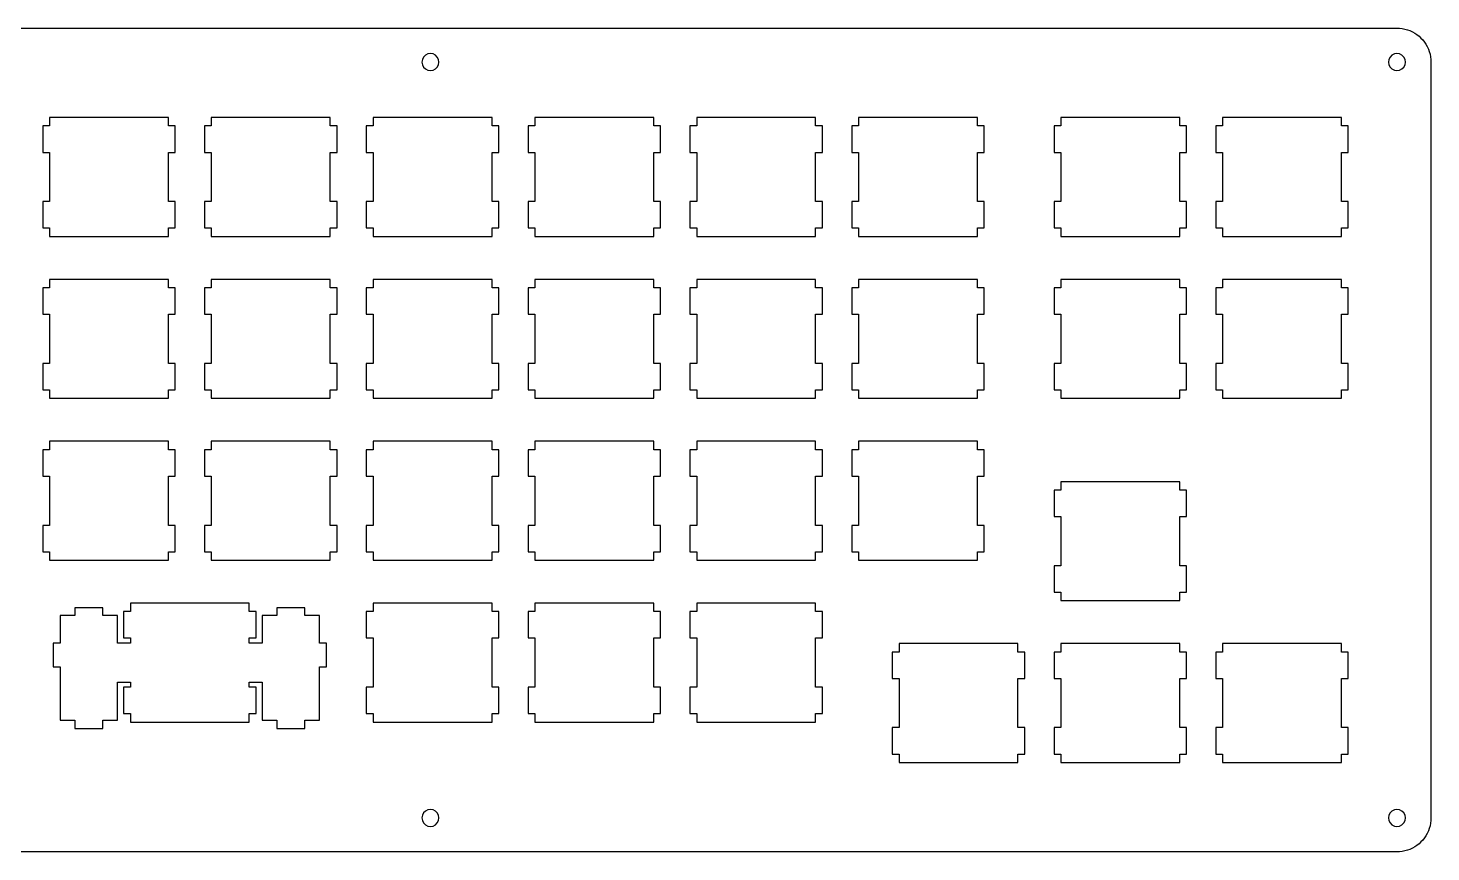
# Model space of a CAD drawing. Extents: x 0 to 349, y 0 to 97.
# Drawn here: x 184.3 to 349.5, y 0.1 to 97.1 of the extents above; entities that cross this region are included whole.
import ezdxf

# ---------------------------------------------------------------- set-up
doc = ezdxf.new("R2010")
doc.units = 0
doc.layers.get('0').update_dxf_attribs({"linetype": 'CONTINUOUS'})

msp = doc.modelspace()

# ---------------------------------------------------------------- linework, layer by layer
at = {"color": 0}
for p, q in [((4.09416, 97.0622), (345.471, 97.0608)), ((345.471, 97.0608), (345.784, 97.0499)), ((345.784, 97.0499), (346.096, 97.0125)), ((346.096, 97.0125), (346.405, 96.9504)), ((346.405, 96.9504), (346.706, 96.8664)), ((346.706, 96.8664), (347.001, 96.7574)), ((347.001, 96.7574), (347.286, 96.6265)), ((347.286, 96.6265), (347.559, 96.4724)), ((347.559, 96.4724), (347.822, 96.2988)), ((347.822, 96.2988), (348.067, 96.103)), ((348.067, 96.103), (348.299, 95.8896)), ((348.299, 95.8896), (348.511, 95.6592)), ((348.511, 95.6592), (348.707, 95.4126)), ((348.707, 95.4126), (348.881, 95.1509)), ((348.881, 95.1509), (349.035, 94.8764)), ((349.035, 94.8764), (349.166, 94.5928)), ((349.166, 94.5928), (349.275, 94.2979)), ((349.275, 94.2979), (349.36, 93.9945)), ((230.726, 93.3718), (230.678, 93.0617)), ((230.678, 93.0617), (230.726, 92.7516)), ((230.868, 93.6487), (230.726, 93.3718)), ((230.726, 92.7516), (230.868, 92.4747)), ((231.09, 93.872), (230.868, 93.6487)), ((231.369, 94.0125), (231.09, 93.872)), ((231.679, 94.0608), (231.369, 94.0125)), ((231.987, 94.0125), (231.679, 94.0608)), ((232.266, 93.872), (231.987, 94.0125)), ((232.488, 93.6487), (232.266, 93.872)), ((232.629, 93.3718), (232.488, 93.6487)), ((232.488, 92.4747), (232.629, 92.7516)), ((232.679, 93.0617), (232.629, 93.3718)), ((232.629, 92.7516), (232.679, 93.0617)), ((344.519, 93.3718), (344.471, 93.0617)), ((344.471, 93.0617), (344.519, 92.7516)), ((344.661, 93.6487), (344.519, 93.3718)), ((344.519, 92.7516), (344.661, 92.4747)), ((344.883, 93.872), (344.661, 93.6487)), ((345.161, 94.0125), (344.883, 93.872)), ((345.471, 94.0608), (345.161, 94.0125)), ((345.78, 94.0125), (345.471, 94.0608)), ((346.057, 93.872), (345.78, 94.0125)), ((346.28, 93.6487), (346.057, 93.872)), ((346.422, 93.3718), (346.28, 93.6487)), ((346.28, 92.4747), (346.422, 92.7516)), ((346.47, 93.0617), (346.422, 93.3718)), ((346.422, 92.7516), (346.47, 93.0617)), ((349.36, 93.9945), (349.421, 93.6872)), ((349.421, 93.6872), (349.458, 93.3746)), ((349.458, 93.3746), (349.47, 93.0617)), ((349.47, 93.0617), (349.47, 4.09829)), ((230.868, 92.4747), (231.09, 92.2514)), ((231.09, 92.2514), (231.369, 92.1096)), ((231.369, 92.1096), (231.679, 92.0612)), ((231.679, 92.0612), (231.987, 92.1096)), ((231.987, 92.1096), (232.266, 92.2514)), ((232.266, 92.2514), (232.488, 92.4747)), ((344.661, 92.4747), (344.883, 92.2514)), ((344.883, 92.2514), (345.161, 92.1096)), ((345.161, 92.1096), (345.471, 92.0612)), ((345.471, 92.0612), (345.78, 92.1096)), ((345.78, 92.1096), (346.057, 92.2514)), ((346.057, 92.2514), (346.28, 92.4747)), ((186.832, 86.5367), (186.832, 85.5363)), ((200.831, 86.5367), (186.832, 86.5367)), ((200.831, 85.5363), (200.831, 86.5367)), ((205.882, 86.5367), (205.882, 85.5363)), ((219.881, 86.5367), (205.882, 86.5367)), ((219.881, 85.5363), (219.881, 86.5367)), ((224.932, 86.5367), (224.932, 85.5363)), ((238.931, 86.5367), (224.932, 86.5367)), ((238.931, 85.5363), (238.931, 86.5367)), ((243.982, 86.5367), (243.982, 85.5363)), ((257.981, 86.5367), (243.982, 86.5367)), ((257.981, 85.5363), (257.981, 86.5367)), ((263.032, 86.5367), (263.032, 85.5363)), ((277.031, 86.5367), (263.032, 86.5367)), ((277.031, 85.5363), (277.031, 86.5367)), ((282.082, 86.5367), (282.082, 85.5363)), ((296.081, 86.5367), (282.082, 86.5367)), ((296.081, 85.5363), (296.081, 86.5367)), ((305.894, 86.5367), (305.894, 85.5363)), ((319.895, 86.5367), (305.894, 86.5367)), ((319.895, 85.5363), (319.895, 86.5367)), ((324.944, 86.5367), (324.944, 85.5363)), ((338.945, 86.5367), (324.944, 86.5367)), ((338.945, 85.5363), (338.945, 86.5367)), ((186.832, 85.5363), (186.032, 85.5363)), ((186.032, 85.5363), (186.032, 82.4357)), ((201.632, 85.5363), (200.831, 85.5363)), ((201.632, 82.4357), (201.632, 85.5363)), ((205.882, 85.5363), (205.082, 85.5363)), ((205.082, 85.5363), (205.082, 82.4357)), ((220.682, 85.5363), (219.881, 85.5363)), ((220.682, 82.4357), (220.682, 85.5363)), ((224.932, 85.5363), (224.132, 85.5363)), ((224.132, 85.5363), (224.132, 82.4357)), ((239.732, 85.5363), (238.931, 85.5363)), ((239.732, 82.4357), (239.732, 85.5363)), ((243.982, 85.5363), (243.182, 85.5363)), ((243.182, 85.5363), (243.182, 82.4357)), ((258.782, 85.5363), (257.981, 85.5363)), ((258.782, 82.4357), (258.782, 85.5363)), ((263.032, 85.5363), (262.232, 85.5363)), ((262.232, 85.5363), (262.232, 82.4357)), ((277.832, 85.5363), (277.031, 85.5363)), ((277.832, 82.4357), (277.832, 85.5363)), ((282.082, 85.5363), (281.282, 85.5363)), ((281.282, 85.5363), (281.282, 82.4357)), ((296.882, 85.5363), (296.081, 85.5363)), ((296.882, 82.4357), (296.882, 85.5363)), ((305.894, 85.5363), (305.095, 85.5363)), ((305.095, 85.5363), (305.095, 82.4357)), ((320.694, 85.5363), (319.895, 85.5363)), ((320.694, 82.4357), (320.694, 85.5363)), ((324.944, 85.5363), (324.145, 85.5363)), ((324.145, 85.5363), (324.145, 82.4357)), ((339.744, 85.5363), (338.945, 85.5363)), ((339.744, 82.4357), (339.744, 85.5363)), ((186.032, 82.4357), (186.832, 82.4357)), ((186.832, 82.4357), (186.832, 76.6367)), ((200.831, 76.6367), (200.831, 82.4357)), ((200.831, 82.4357), (201.632, 82.4357)), ((205.082, 82.4357), (205.882, 82.4357)), ((205.882, 82.4357), (205.882, 76.6367)), ((219.881, 76.6367), (219.881, 82.4357)), ((219.881, 82.4357), (220.682, 82.4357)), ((224.132, 82.4357), (224.932, 82.4357)), ((224.932, 82.4357), (224.932, 76.6367)), ((238.931, 76.6367), (238.931, 82.4357)), ((238.931, 82.4357), (239.732, 82.4357)), ((243.182, 82.4357), (243.982, 82.4357)), ((243.982, 82.4357), (243.982, 76.6367)), ((257.981, 76.6367), (257.981, 82.4357)), ((257.981, 82.4357), (258.782, 82.4357)), ((262.232, 82.4357), (263.032, 82.4357)), ((263.032, 82.4357), (263.032, 76.6367)), ((277.031, 76.6367), (277.031, 82.4357)), ((277.031, 82.4357), (277.832, 82.4357)), ((281.282, 82.4357), (282.082, 82.4357)), ((282.082, 82.4357), (282.082, 76.6367)), ((296.081, 76.6367), (296.081, 82.4357)), ((296.081, 82.4357), (296.882, 82.4357)), ((305.095, 82.4357), (305.894, 82.4357)), ((305.894, 82.4357), (305.894, 76.6367)), ((319.895, 76.6367), (319.895, 82.4357)), ((319.895, 82.4357), (320.694, 82.4357)), ((324.145, 82.4357), (324.944, 82.4357)), ((324.944, 82.4357), (324.944, 76.6367)), ((338.945, 76.6367), (338.945, 82.4357)), ((338.945, 82.4357), (339.744, 82.4357)), ((186.832, 76.6367), (186.032, 76.6367)), ((186.032, 76.6367), (186.032, 73.5362)), ((201.632, 76.6367), (200.831, 76.6367)), ((201.632, 73.5362), (201.632, 76.6367)), ((205.882, 76.6367), (205.082, 76.6367)), ((205.082, 76.6367), (205.082, 73.5362)), ((220.682, 76.6367), (219.881, 76.6367)), ((220.682, 73.5362), (220.682, 76.6367)), ((224.932, 76.6367), (224.132, 76.6367)), ((224.132, 76.6367), (224.132, 73.5362)), ((239.732, 76.6367), (238.931, 76.6367)), ((239.732, 73.5362), (239.732, 76.6367)), ((243.982, 76.6367), (243.182, 76.6367)), ((243.182, 76.6367), (243.182, 73.5362)), ((258.782, 76.6367), (257.981, 76.6367)), ((258.782, 73.5362), (258.782, 76.6367)), ((263.032, 76.6367), (262.232, 76.6367)), ((262.232, 76.6367), (262.232, 73.5362)), ((277.832, 76.6367), (277.031, 76.6367)), ((277.832, 73.5362), (277.832, 76.6367)), ((282.082, 76.6367), (281.282, 76.6367)), ((281.282, 76.6367), (281.282, 73.5362)), ((296.882, 76.6367), (296.081, 76.6367)), ((296.882, 73.5362), (296.882, 76.6367)), ((305.894, 76.6367), (305.095, 76.6367)), ((305.095, 76.6367), (305.095, 73.5362)), ((320.694, 76.6367), (319.895, 76.6367)), ((320.694, 73.5362), (320.694, 76.6367)), ((324.944, 76.6367), (324.145, 76.6367)), ((324.145, 76.6367), (324.145, 73.5362)), ((339.744, 76.6367), (338.945, 76.6367)), ((339.744, 73.5362), (339.744, 76.6367)), ((186.032, 73.5362), (186.832, 73.5362)), ((186.832, 73.5362), (186.832, 72.5357)), ((200.831, 72.5357), (200.831, 73.5362)), ((200.831, 73.5362), (201.632, 73.5362)), ((205.082, 73.5362), (205.882, 73.5362)), ((205.882, 73.5362), (205.882, 72.5357)), ((219.881, 72.5357), (219.881, 73.5362)), ((219.881, 73.5362), (220.682, 73.5362)), ((224.132, 73.5362), (224.932, 73.5362)), ((224.932, 73.5362), (224.932, 72.5357)), ((238.931, 72.5357), (238.931, 73.5362)), ((238.931, 73.5362), (239.732, 73.5362)), ((243.182, 73.5362), (243.982, 73.5362)), ((243.982, 73.5362), (243.982, 72.5357)), ((257.981, 72.5357), (257.981, 73.5362)), ((257.981, 73.5362), (258.782, 73.5362)), ((262.232, 73.5362), (263.032, 73.5362)), ((263.032, 73.5362), (263.032, 72.5357)), ((277.031, 72.5357), (277.031, 73.5362)), ((277.031, 73.5362), (277.832, 73.5362)), ((281.282, 73.5362), (282.082, 73.5362)), ((282.082, 73.5362), (282.082, 72.5357)), ((296.081, 72.5357), (296.081, 73.5362)), ((296.081, 73.5362), (296.882, 73.5362)), ((305.095, 73.5362), (305.894, 73.5362)), ((305.894, 73.5362), (305.894, 72.5357)), ((319.895, 72.5357), (319.895, 73.5362)), ((319.895, 73.5362), (320.694, 73.5362)), ((324.145, 73.5362), (324.944, 73.5362)), ((324.944, 73.5362), (324.944, 72.5357)), ((338.945, 72.5357), (338.945, 73.5362)), ((338.945, 73.5362), (339.744, 73.5362)), ((186.832, 72.5357), (200.831, 72.5357)), ((205.882, 72.5357), (219.881, 72.5357)), ((224.932, 72.5357), (238.931, 72.5357)), ((243.982, 72.5357), (257.981, 72.5357)), ((263.032, 72.5357), (277.031, 72.5357)), ((282.082, 72.5357), (296.081, 72.5357)), ((305.894, 72.5357), (319.895, 72.5357)), ((324.944, 72.5357), (338.945, 72.5357)), ((186.832, 66.4863), (186.032, 66.4863)), ((186.032, 66.4863), (186.032, 63.3857)), ((186.832, 67.4867), (186.832, 66.4863)), ((200.831, 67.4867), (186.832, 67.4867)), ((200.831, 66.4863), (200.831, 67.4867)), ((201.632, 66.4863), (200.831, 66.4863)), ((201.632, 63.3857), (201.632, 66.4863)), ((205.882, 66.4863), (205.082, 66.4863)), ((205.082, 66.4863), (205.082, 63.3857)), ((205.882, 67.4867), (205.882, 66.4863)), ((219.881, 67.4867), (205.882, 67.4867)), ((219.881, 66.4863), (219.881, 67.4867)), ((220.682, 66.4863), (219.881, 66.4863)), ((220.682, 63.3857), (220.682, 66.4863)), ((224.932, 66.4863), (224.132, 66.4863)), ((224.132, 66.4863), (224.132, 63.3857)), ((224.932, 67.4867), (224.932, 66.4863)), ((238.931, 67.4867), (224.932, 67.4867)), ((238.931, 66.4863), (238.931, 67.4867)), ((239.732, 66.4863), (238.931, 66.4863)), ((239.732, 63.3857), (239.732, 66.4863)), ((243.982, 66.4863), (243.182, 66.4863)), ((243.182, 66.4863), (243.182, 63.3857)), ((243.982, 67.4867), (243.982, 66.4863)), ((257.981, 67.4867), (243.982, 67.4867)), ((257.981, 66.4863), (257.981, 67.4867)), ((258.782, 66.4863), (257.981, 66.4863)), ((258.782, 63.3857), (258.782, 66.4863)), ((263.032, 66.4863), (262.232, 66.4863)), ((262.232, 66.4863), (262.232, 63.3857)), ((263.032, 67.4867), (263.032, 66.4863)), ((277.031, 67.4867), (263.032, 67.4867)), ((277.031, 66.4863), (277.031, 67.4867)), ((277.832, 66.4863), (277.031, 66.4863)), ((277.832, 63.3857), (277.832, 66.4863)), ((282.082, 66.4863), (281.282, 66.4863)), ((281.282, 66.4863), (281.282, 63.3857)), ((282.082, 67.4867), (282.082, 66.4863)), ((296.081, 67.4867), (282.082, 67.4867)), ((296.081, 66.4863), (296.081, 67.4867)), ((296.882, 66.4863), (296.081, 66.4863)), ((296.882, 63.3857), (296.882, 66.4863)), ((305.894, 66.4863), (305.095, 66.4863)), ((305.095, 66.4863), (305.095, 63.3857)), ((305.894, 67.4867), (305.894, 66.4863)), ((319.895, 67.4867), (305.894, 67.4867)), ((319.895, 66.4863), (319.895, 67.4867)), ((320.694, 66.4863), (319.895, 66.4863)), ((320.694, 63.3857), (320.694, 66.4863)), ((324.944, 66.4863), (324.145, 66.4863)), ((324.145, 66.4863), (324.145, 63.3857)), ((324.944, 67.4867), (324.944, 66.4863)), ((338.945, 67.4867), (324.944, 67.4867)), ((338.945, 66.4863), (338.945, 67.4867)), ((339.744, 66.4863), (338.945, 66.4863)), ((339.744, 63.3857), (339.744, 66.4863)), ((186.032, 63.3857), (186.832, 63.3857)), ((186.832, 63.3857), (186.832, 57.5853)), ((200.831, 57.5853), (200.831, 63.3857)), ((200.831, 63.3857), (201.632, 63.3857)), ((205.082, 63.3857), (205.882, 63.3857)), ((205.882, 63.3857), (205.882, 57.5853)), ((219.881, 57.5853), (219.881, 63.3857)), ((219.881, 63.3857), (220.682, 63.3857)), ((224.132, 63.3857), (224.932, 63.3857)), ((224.932, 63.3857), (224.932, 57.5853)), ((238.931, 57.5853), (238.931, 63.3857)), ((238.931, 63.3857), (239.732, 63.3857)), ((243.182, 63.3857), (243.982, 63.3857)), ((243.982, 63.3857), (243.982, 57.5853)), ((257.981, 57.5853), (257.981, 63.3857)), ((257.981, 63.3857), (258.782, 63.3857)), ((262.232, 63.3857), (263.032, 63.3857)), ((263.032, 63.3857), (263.032, 57.5853)), ((277.031, 57.5853), (277.031, 63.3857)), ((277.031, 63.3857), (277.832, 63.3857)), ((281.282, 63.3857), (282.082, 63.3857)), ((282.082, 63.3857), (282.082, 57.5853)), ((296.081, 57.5853), (296.081, 63.3857)), ((296.081, 63.3857), (296.882, 63.3857)), ((305.095, 63.3857), (305.894, 63.3857)), ((305.894, 63.3857), (305.894, 57.5853)), ((319.895, 57.5853), (319.895, 63.3857)), ((319.895, 63.3857), (320.694, 63.3857)), ((324.145, 63.3857), (324.944, 63.3857)), ((324.944, 63.3857), (324.944, 57.5853)), ((338.945, 57.5853), (338.945, 63.3857)), ((338.945, 63.3857), (339.744, 63.3857)), ((186.832, 57.5853), (186.032, 57.5853)), ((186.032, 57.5853), (186.032, 54.4862)), ((201.632, 57.5853), (200.831, 57.5853)), ((201.632, 54.4862), (201.632, 57.5853)), ((205.882, 57.5853), (205.082, 57.5853)), ((205.082, 57.5853), (205.082, 54.4862)), ((220.682, 57.5853), (219.881, 57.5853)), ((220.682, 54.4862), (220.682, 57.5853)), ((224.932, 57.5853), (224.132, 57.5853)), ((224.132, 57.5853), (224.132, 54.4862)), ((239.732, 57.5853), (238.931, 57.5853)), ((239.732, 54.4862), (239.732, 57.5853)), ((243.982, 57.5853), (243.182, 57.5853)), ((243.182, 57.5853), (243.182, 54.4862)), ((258.782, 57.5853), (257.981, 57.5853)), ((258.782, 54.4862), (258.782, 57.5853)), ((263.032, 57.5853), (262.232, 57.5853)), ((262.232, 57.5853), (262.232, 54.4862)), ((277.832, 57.5853), (277.031, 57.5853)), ((277.832, 54.4862), (277.832, 57.5853)), ((282.082, 57.5853), (281.282, 57.5853)), ((281.282, 57.5853), (281.282, 54.4862)), ((296.882, 57.5853), (296.081, 57.5853)), ((296.882, 54.4862), (296.882, 57.5853)), ((305.894, 57.5853), (305.095, 57.5853)), ((305.095, 57.5853), (305.095, 54.4862)), ((320.694, 57.5853), (319.895, 57.5853)), ((320.694, 54.4862), (320.694, 57.5853)), ((324.944, 57.5853), (324.145, 57.5853)), ((324.145, 57.5853), (324.145, 54.4862)), ((339.744, 57.5853), (338.945, 57.5853)), ((339.744, 54.4862), (339.744, 57.5853)), ((186.032, 54.4862), (186.832, 54.4862)), ((186.832, 54.4862), (186.832, 53.4857)), ((186.832, 53.4857), (200.831, 53.4857)), ((200.831, 53.4857), (200.831, 54.4862)), ((200.831, 54.4862), (201.632, 54.4862)), ((205.082, 54.4862), (205.882, 54.4862)), ((205.882, 54.4862), (205.882, 53.4857)), ((205.882, 53.4857), (219.881, 53.4857)), ((219.881, 53.4857), (219.881, 54.4862)), ((219.881, 54.4862), (220.682, 54.4862)), ((224.132, 54.4862), (224.932, 54.4862)), ((224.932, 54.4862), (224.932, 53.4857)), ((224.932, 53.4857), (238.931, 53.4857)), ((238.931, 53.4857), (238.931, 54.4862)), ((238.931, 54.4862), (239.732, 54.4862)), ((243.182, 54.4862), (243.982, 54.4862)), ((243.982, 54.4862), (243.982, 53.4857)), ((243.982, 53.4857), (257.981, 53.4857)), ((257.981, 53.4857), (257.981, 54.4862)), ((257.981, 54.4862), (258.782, 54.4862)), ((262.232, 54.4862), (263.032, 54.4862)), ((263.032, 54.4862), (263.032, 53.4857)), ((263.032, 53.4857), (277.031, 53.4857)), ((277.031, 53.4857), (277.031, 54.4862)), ((277.031, 54.4862), (277.832, 54.4862)), ((281.282, 54.4862), (282.082, 54.4862)), ((282.082, 54.4862), (282.082, 53.4857)), ((282.082, 53.4857), (296.081, 53.4857)), ((296.081, 53.4857), (296.081, 54.4862)), ((296.081, 54.4862), (296.882, 54.4862)), ((305.095, 54.4862), (305.894, 54.4862)), ((305.894, 54.4862), (305.894, 53.4857)), ((305.894, 53.4857), (319.895, 53.4857)), ((319.895, 53.4857), (319.895, 54.4862)), ((319.895, 54.4862), (320.694, 54.4862)), ((324.145, 54.4862), (324.944, 54.4862)), ((324.944, 54.4862), (324.944, 53.4857)), ((324.944, 53.4857), (338.945, 53.4857)), ((338.945, 53.4857), (338.945, 54.4862)), ((338.945, 54.4862), (339.744, 54.4862)), ((186.832, 48.4367), (186.832, 47.4363)), ((200.831, 48.4367), (186.832, 48.4367)), ((200.831, 47.4363), (200.831, 48.4367)), ((205.882, 48.4367), (205.882, 47.4363)), ((219.881, 48.4367), (205.882, 48.4367)), ((219.881, 47.4363), (219.881, 48.4367)), ((224.932, 48.4367), (224.932, 47.4363)), ((238.931, 48.4367), (224.932, 48.4367)), ((238.931, 47.4363), (238.931, 48.4367)), ((243.982, 48.4367), (243.982, 47.4363)), ((257.981, 48.4367), (243.982, 48.4367)), ((257.981, 47.4363), (257.981, 48.4367)), ((263.032, 48.4367), (263.032, 47.4363)), ((277.031, 48.4367), (263.032, 48.4367)), ((277.031, 47.4363), (277.031, 48.4367)), ((282.082, 48.4367), (282.082, 47.4363)), ((296.081, 48.4367), (282.082, 48.4367)), ((296.081, 47.4363), (296.081, 48.4367)), ((186.832, 47.4363), (186.032, 47.4363)), ((186.032, 47.4363), (186.032, 44.3357)), ((201.632, 47.4363), (200.831, 47.4363)), ((201.632, 44.3357), (201.632, 47.4363)), ((205.882, 47.4363), (205.082, 47.4363)), ((205.082, 47.4363), (205.082, 44.3357)), ((220.682, 47.4363), (219.881, 47.4363)), ((220.682, 44.3357), (220.682, 47.4363)), ((224.932, 47.4363), (224.132, 47.4363)), ((224.132, 47.4363), (224.132, 44.3357)), ((239.732, 47.4363), (238.931, 47.4363)), ((239.732, 44.3357), (239.732, 47.4363)), ((243.982, 47.4363), (243.182, 47.4363)), ((243.182, 47.4363), (243.182, 44.3357)), ((258.782, 47.4363), (257.981, 47.4363)), ((258.782, 44.3357), (258.782, 47.4363)), ((263.032, 47.4363), (262.232, 47.4363)), ((262.232, 47.4363), (262.232, 44.3357)), ((277.832, 47.4363), (277.031, 47.4363)), ((277.832, 44.3357), (277.832, 47.4363)), ((282.082, 47.4363), (281.282, 47.4363)), ((281.282, 47.4363), (281.282, 44.3357)), ((296.882, 47.4363), (296.081, 47.4363)), ((296.882, 44.3357), (296.882, 47.4363)), ((186.032, 44.3357), (186.832, 44.3357)), ((186.832, 44.3357), (186.832, 38.5353)), ((200.831, 38.5353), (200.831, 44.3357)), ((200.831, 44.3357), (201.632, 44.3357)), ((205.082, 44.3357), (205.882, 44.3357)), ((205.882, 44.3357), (205.882, 38.5353)), ((219.881, 38.5353), (219.881, 44.3357)), ((219.881, 44.3357), (220.682, 44.3357)), ((224.132, 44.3357), (224.932, 44.3357)), ((224.932, 44.3357), (224.932, 38.5353)), ((238.931, 38.5353), (238.931, 44.3357)), ((238.931, 44.3357), (239.732, 44.3357)), ((243.182, 44.3357), (243.982, 44.3357)), ((243.982, 44.3357), (243.982, 38.5353)), ((257.981, 38.5353), (257.981, 44.3357)), ((257.981, 44.3357), (258.782, 44.3357)), ((262.232, 44.3357), (263.032, 44.3357)), ((263.032, 44.3357), (263.032, 38.5353)), ((277.031, 38.5353), (277.031, 44.3357)), ((277.031, 44.3357), (277.832, 44.3357)), ((281.282, 44.3357), (282.082, 44.3357)), ((282.082, 44.3357), (282.082, 38.5353)), ((296.081, 38.5353), (296.081, 44.3357)), ((296.081, 44.3357), (296.882, 44.3357)), ((305.894, 43.6742), (305.894, 42.6738)), ((319.895, 43.6742), (305.894, 43.6742)), ((319.895, 42.6738), (319.895, 43.6742)), ((305.894, 42.6738), (305.095, 42.6738)), ((305.095, 42.6738), (305.095, 39.5746)), ((320.694, 42.6738), (319.895, 42.6738)), ((320.694, 39.5746), (320.694, 42.6738)), ((186.832, 38.5353), (186.032, 38.5353)), ((186.032, 38.5353), (186.032, 35.4362)), ((201.632, 38.5353), (200.831, 38.5353)), ((201.632, 35.4362), (201.632, 38.5353)), ((205.882, 38.5353), (205.082, 38.5353)), ((205.082, 38.5353), (205.082, 35.4362)), ((220.682, 38.5353), (219.881, 38.5353)), ((220.682, 35.4362), (220.682, 38.5353)), ((224.932, 38.5353), (224.132, 38.5353)), ((224.132, 38.5353), (224.132, 35.4362)), ((239.732, 38.5353), (238.931, 38.5353)), ((239.732, 35.4362), (239.732, 38.5353)), ((243.982, 38.5353), (243.182, 38.5353)), ((243.182, 38.5353), (243.182, 35.4362)), ((258.782, 38.5353), (257.981, 38.5353)), ((258.782, 35.4362), (258.782, 38.5353)), ((263.032, 38.5353), (262.232, 38.5353)), ((262.232, 38.5353), (262.232, 35.4362)), ((277.832, 38.5353), (277.031, 38.5353)), ((277.832, 35.4362), (277.832, 38.5353)), ((282.082, 38.5353), (281.282, 38.5353)), ((281.282, 38.5353), (281.282, 35.4362)), ((296.882, 38.5353), (296.081, 38.5353)), ((296.882, 35.4362), (296.882, 38.5353)), ((305.095, 39.5746), (305.894, 39.5746)), ((305.894, 39.5746), (305.894, 33.7743)), ((319.895, 33.7743), (319.895, 39.5746)), ((319.895, 39.5746), (320.694, 39.5746)), ((186.032, 35.4362), (186.832, 35.4362)), ((186.832, 35.4362), (186.832, 34.4358)), ((200.831, 34.4358), (200.831, 35.4362)), ((200.831, 35.4362), (201.632, 35.4362)), ((205.082, 35.4362), (205.882, 35.4362)), ((205.882, 35.4362), (205.882, 34.4358)), ((219.881, 34.4358), (219.881, 35.4362)), ((219.881, 35.4362), (220.682, 35.4362)), ((224.132, 35.4362), (224.932, 35.4362)), ((224.932, 35.4362), (224.932, 34.4358)), ((238.931, 34.4358), (238.931, 35.4362)), ((238.931, 35.4362), (239.732, 35.4362)), ((243.182, 35.4362), (243.982, 35.4362)), ((243.982, 35.4362), (243.982, 34.4358)), ((257.981, 34.4358), (257.981, 35.4362)), ((257.981, 35.4362), (258.782, 35.4362)), ((262.232, 35.4362), (263.032, 35.4362)), ((263.032, 35.4362), (263.032, 34.4358)), ((277.031, 34.4358), (277.031, 35.4362)), ((277.031, 35.4362), (277.832, 35.4362)), ((281.282, 35.4362), (282.082, 35.4362)), ((282.082, 35.4362), (282.082, 34.4358)), ((296.081, 34.4358), (296.081, 35.4362)), ((296.081, 35.4362), (296.882, 35.4362)), ((186.832, 34.4358), (200.831, 34.4358)), ((205.882, 34.4358), (219.881, 34.4358)), ((224.932, 34.4358), (238.931, 34.4358)), ((243.982, 34.4358), (257.981, 34.4358)), ((263.032, 34.4358), (277.031, 34.4358)), ((282.082, 34.4358), (296.081, 34.4358)), ((305.894, 33.7743), (305.095, 33.7743)), ((305.095, 33.7743), (305.095, 30.6737)), ((320.694, 33.7743), (319.895, 33.7743)), ((320.694, 30.6737), (320.694, 33.7743)), ((305.095, 30.6737), (305.894, 30.6737)), ((305.894, 30.6737), (305.894, 29.6747)), ((319.895, 29.6747), (319.895, 30.6737)), ((319.895, 30.6737), (320.694, 30.6737)), ((193.107, 28.8355), (189.807, 28.8355)), ((189.807, 28.8355), (189.807, 27.9163)), ((193.107, 27.9163), (193.107, 28.8355)), ((196.357, 28.3862), (195.557, 28.3862)), ((195.557, 28.3862), (195.557, 25.2856)), ((196.357, 29.3867), (196.357, 28.3862)), ((210.356, 29.3867), (196.357, 29.3867)), ((210.356, 28.3862), (210.356, 29.3867)), ((211.157, 28.3862), (210.356, 28.3862)), ((211.157, 25.2856), (211.157, 28.3862)), ((216.907, 28.8355), (213.607, 28.8355)), ((213.607, 28.8355), (213.607, 27.9163)), ((216.907, 27.9163), (216.907, 28.8355)), ((224.932, 28.3862), (224.132, 28.3862)), ((224.132, 28.3862), (224.132, 25.2856)), ((224.932, 29.3867), (224.932, 28.3862)), ((238.931, 29.3867), (224.932, 29.3867)), ((238.931, 28.3862), (238.931, 29.3867)), ((239.732, 28.3862), (238.931, 28.3862)), ((239.732, 25.2856), (239.732, 28.3862)), ((243.982, 28.3862), (243.182, 28.3862)), ((243.182, 28.3862), (243.182, 25.2856)), ((243.982, 29.3867), (243.982, 28.3862)), ((257.981, 29.3867), (243.982, 29.3867)), ((257.981, 28.3862), (257.981, 29.3867)), ((258.782, 28.3862), (257.981, 28.3862)), ((258.782, 25.2856), (258.782, 28.3862)), ((263.032, 28.3862), (262.232, 28.3862)), ((262.232, 28.3862), (262.232, 25.2856)), ((263.032, 29.3867), (263.032, 28.3862)), ((277.031, 29.3867), (263.032, 29.3867)), ((277.031, 28.3862), (277.031, 29.3867)), ((277.832, 28.3862), (277.031, 28.3862)), ((277.832, 25.2856), (277.832, 28.3862)), ((305.894, 29.6747), (319.895, 29.6747)), ((189.807, 27.9163), (188.082, 27.9163)), ((188.082, 27.9163), (188.082, 24.6862)), ((194.831, 27.9163), (193.107, 27.9163)), ((194.831, 24.6862), (194.831, 27.9163)), ((213.607, 27.9163), (211.882, 27.9163)), ((211.882, 27.9163), (211.882, 24.6862)), ((218.631, 27.9163), (216.907, 27.9163)), ((218.631, 24.6862), (218.631, 27.9163)), ((195.557, 25.2856), (196.357, 25.2856)), ((196.357, 25.2856), (196.357, 24.6862)), ((210.356, 24.6862), (210.356, 25.2856)), ((210.356, 25.2856), (211.157, 25.2856)), ((224.132, 25.2856), (224.932, 25.2856)), ((224.932, 25.2856), (224.932, 19.4855)), ((238.931, 19.4855), (238.931, 25.2856)), ((238.931, 25.2856), (239.732, 25.2856)), ((243.182, 25.2856), (243.982, 25.2856)), ((243.982, 25.2856), (243.982, 19.4855)), ((257.981, 19.4855), (257.981, 25.2856)), ((257.981, 25.2856), (258.782, 25.2856)), ((262.232, 25.2856), (263.032, 25.2856)), ((263.032, 25.2856), (263.032, 19.4855)), ((277.031, 19.4855), (277.031, 25.2856)), ((277.031, 25.2856), (277.832, 25.2856)), ((188.082, 24.6862), (187.256, 24.6862)), ((187.256, 24.6862), (187.256, 21.886)), ((196.357, 24.6862), (194.831, 24.6862)), ((211.882, 24.6862), (210.356, 24.6862)), ((219.457, 24.6862), (218.631, 24.6862)), ((219.457, 21.886), (219.457, 24.6862)), ((286.844, 23.6237), (286.045, 23.6237)), ((286.045, 23.6237), (286.045, 20.5245)), ((286.844, 24.6242), (286.844, 23.6237)), ((300.845, 24.6242), (286.844, 24.6242)), ((300.845, 23.6237), (300.845, 24.6242)), ((301.644, 23.6237), (300.845, 23.6237)), ((301.644, 20.5245), (301.644, 23.6237)), ((305.894, 23.6237), (305.095, 23.6237)), ((305.095, 23.6237), (305.095, 20.5245)), ((305.894, 24.6242), (305.894, 23.6237)), ((319.895, 24.6242), (305.894, 24.6242)), ((319.895, 23.6237), (319.895, 24.6242)), ((320.694, 23.6237), (319.895, 23.6237)), ((320.694, 20.5245), (320.694, 23.6237)), ((324.944, 23.6237), (324.145, 23.6237)), ((324.145, 23.6237), (324.145, 20.5245)), ((324.944, 24.6242), (324.944, 23.6237)), ((338.945, 24.6242), (324.944, 24.6242)), ((338.945, 23.6237), (338.945, 24.6242)), ((339.744, 23.6237), (338.945, 23.6237)), ((339.744, 20.5245), (339.744, 23.6237)), ((187.256, 21.886), (188.082, 21.886)), ((188.082, 21.886), (188.082, 15.6159)), ((218.631, 15.6159), (218.631, 21.886)), ((218.631, 21.886), (219.457, 21.886)), ((194.831, 15.6159), (194.831, 20.0863)), ((194.831, 20.0863), (196.357, 20.0863)), ((196.357, 20.0863), (196.357, 19.4855)), ((210.356, 19.4855), (210.356, 20.0863)), ((210.356, 20.0863), (211.882, 20.0863)), ((211.882, 20.0863), (211.882, 15.6159)), ((286.045, 20.5245), (286.844, 20.5245)), ((286.844, 20.5245), (286.844, 14.7243)), ((300.845, 14.7243), (300.845, 20.5245)), ((300.845, 20.5245), (301.644, 20.5245)), ((305.095, 20.5245), (305.894, 20.5245)), ((305.894, 20.5245), (305.894, 14.7243)), ((319.895, 14.7243), (319.895, 20.5245)), ((319.895, 20.5245), (320.694, 20.5245)), ((324.145, 20.5245), (324.944, 20.5245)), ((324.944, 20.5245), (324.944, 14.7243)), ((338.945, 14.7243), (338.945, 20.5245)), ((338.945, 20.5245), (339.744, 20.5245)), ((196.357, 19.4855), (195.557, 19.4855)), ((195.557, 19.4855), (195.557, 16.3862)), ((211.157, 19.4855), (210.356, 19.4855)), ((211.157, 16.3862), (211.157, 19.4855)), ((224.932, 19.4855), (224.132, 19.4855)), ((224.132, 19.4855), (224.132, 16.3862)), ((239.732, 19.4855), (238.931, 19.4855)), ((239.732, 16.3862), (239.732, 19.4855)), ((243.982, 19.4855), (243.182, 19.4855)), ((243.182, 19.4855), (243.182, 16.3862)), ((258.782, 19.4855), (257.981, 19.4855)), ((258.782, 16.3862), (258.782, 19.4855)), ((263.032, 19.4855), (262.232, 19.4855)), ((262.232, 19.4855), (262.232, 16.3862)), ((277.832, 19.4855), (277.031, 19.4855)), ((277.832, 16.3862), (277.832, 19.4855)), ((188.082, 15.6159), (189.807, 15.6159)), ((189.807, 15.6159), (189.807, 14.6362)), ((193.107, 14.6362), (193.107, 15.6159)), ((193.107, 15.6159), (194.831, 15.6159)), ((195.557, 16.3862), (196.357, 16.3862)), ((196.357, 16.3862), (196.357, 15.3858)), ((196.357, 15.3858), (210.356, 15.3858)), ((210.356, 15.3858), (210.356, 16.3862)), ((210.356, 16.3862), (211.157, 16.3862)), ((211.882, 15.6159), (213.607, 15.6159)), ((213.607, 15.6159), (213.607, 14.6362)), ((216.907, 14.6362), (216.907, 15.6159)), ((216.907, 15.6159), (218.631, 15.6159)), ((224.132, 16.3862), (224.932, 16.3862)), ((224.932, 16.3862), (224.932, 15.3858)), ((224.932, 15.3858), (238.931, 15.3858)), ((238.931, 15.3858), (238.931, 16.3862)), ((238.931, 16.3862), (239.732, 16.3862)), ((243.182, 16.3862), (243.982, 16.3862)), ((243.982, 16.3862), (243.982, 15.3858)), ((243.982, 15.3858), (257.981, 15.3858)), ((257.981, 15.3858), (257.981, 16.3862)), ((257.981, 16.3862), (258.782, 16.3862)), ((262.232, 16.3862), (263.032, 16.3862)), ((263.032, 16.3862), (263.032, 15.3858)), ((263.032, 15.3858), (277.031, 15.3858)), ((277.031, 15.3858), (277.031, 16.3862)), ((277.031, 16.3862), (277.832, 16.3862)), ((189.807, 14.6362), (193.107, 14.6362)), ((213.607, 14.6362), (216.907, 14.6362)), ((286.844, 14.7243), (286.045, 14.7243)), ((286.045, 14.7243), (286.045, 11.6237)), ((301.644, 14.7243), (300.845, 14.7243)), ((301.644, 11.6237), (301.644, 14.7243)), ((305.894, 14.7243), (305.095, 14.7243)), ((305.095, 14.7243), (305.095, 11.6237)), ((320.694, 14.7243), (319.895, 14.7243)), ((320.694, 11.6237), (320.694, 14.7243)), ((324.944, 14.7243), (324.145, 14.7243)), ((324.145, 14.7243), (324.145, 11.6237)), ((339.744, 14.7243), (338.945, 14.7243)), ((339.744, 11.6237), (339.744, 14.7243)), ((286.045, 11.6237), (286.844, 11.6237)), ((286.844, 11.6237), (286.844, 10.6247)), ((300.845, 10.6247), (300.845, 11.6237)), ((300.845, 11.6237), (301.644, 11.6237)), ((305.095, 11.6237), (305.894, 11.6237)), ((305.894, 11.6237), (305.894, 10.6247)), ((319.895, 10.6247), (319.895, 11.6237)), ((319.895, 11.6237), (320.694, 11.6237)), ((324.145, 11.6237), (324.944, 11.6237)), ((324.944, 11.6237), (324.944, 10.6247)), ((338.945, 10.6247), (338.945, 11.6237)), ((338.945, 11.6237), (339.744, 11.6237)), ((286.844, 10.6247), (300.845, 10.6247)), ((305.894, 10.6247), (319.895, 10.6247)), ((324.944, 10.6247), (338.945, 10.6247)), ((231.369, 5.04913), (231.09, 4.90721)), ((231.679, 5.09873), (231.369, 5.04913)), ((231.987, 5.04913), (231.679, 5.09873)), ((232.266, 4.90721), (231.987, 5.04913)), ((345.161, 5.04913), (344.883, 4.90721)), ((345.471, 5.09873), (345.161, 5.04913)), ((345.78, 5.04913), (345.471, 5.09873)), ((346.057, 4.90721), (345.78, 5.04913)), ((230.726, 4.40697), (230.678, 4.09829)), ((230.678, 4.09829), (230.726, 3.78961)), ((230.868, 4.68672), (230.726, 4.40697)), ((230.726, 3.78961), (230.868, 3.50986)), ((231.09, 4.90721), (230.868, 4.68672)), ((230.868, 3.50986), (231.09, 3.28938)), ((232.488, 4.68672), (232.266, 4.90721)), ((232.266, 3.28938), (232.488, 3.50986)), ((232.629, 4.40697), (232.488, 4.68672)), ((232.488, 3.50986), (232.629, 3.78961)), ((232.679, 4.09829), (232.629, 4.40697)), ((232.629, 3.78961), (232.679, 4.09829)), ((344.519, 4.40697), (344.471, 4.09829)), ((344.471, 4.09829), (344.519, 3.78961)), ((344.661, 4.68672), (344.519, 4.40697)), ((344.519, 3.78961), (344.661, 3.50986)), ((344.883, 4.90721), (344.661, 4.68672)), ((344.661, 3.50986), (344.883, 3.28938)), ((346.28, 4.68672), (346.057, 4.90721)), ((346.057, 3.28938), (346.28, 3.50986)), ((346.422, 4.40697), (346.28, 4.68672)), ((346.28, 3.50986), (346.422, 3.78961)), ((346.47, 4.09829), (346.422, 4.40697)), ((346.422, 3.78961), (346.47, 4.09829)), ((349.421, 3.47266), (349.36, 3.16398)), ((349.458, 3.78411), (349.421, 3.47266)), ((349.47, 4.09829), (349.458, 3.78411)), ((231.09, 3.28938), (231.369, 3.14744)), ((231.369, 3.14744), (231.679, 3.09783)), ((231.679, 3.09783), (231.987, 3.14744)), ((231.987, 3.14744), (232.266, 3.28938)), ((344.883, 3.28938), (345.161, 3.14744)), ((345.161, 3.14744), (345.471, 3.09783)), ((345.471, 3.09783), (345.78, 3.14744)), ((345.78, 3.14744), (346.057, 3.28938)), ((348.707, 1.74735), (348.511, 1.50068)), ((348.881, 2.0078), (348.707, 1.74735)), ((349.035, 2.28203), (348.881, 2.0078)), ((349.166, 2.56728), (349.035, 2.28203)), ((349.275, 2.86219), (349.166, 2.56728)), ((349.36, 3.16398), (349.275, 2.86219)), ((345.471, 0.09784), (4.09416, 0.09784)), ((345.784, 0.11024), (345.471, 0.09784)), ((346.096, 0.14745), (345.784, 0.11024)), ((346.405, 0.20946), (346.096, 0.14745)), ((346.706, 0.29352), (346.405, 0.20946)), ((347.001, 0.40239), (346.706, 0.29352)), ((347.286, 0.53468), (347.001, 0.40239)), ((347.559, 0.68764), (347.286, 0.53468)), ((347.822, 0.86265), (347.559, 0.68764)), ((348.067, 1.05558), (347.822, 0.86265)), ((348.299, 1.27055), (348.067, 1.05558)), ((348.511, 1.50068), (348.299, 1.27055))]:
    msp.add_line(p, q, dxfattribs=at)

doc.saveas('drawing.dxf')
